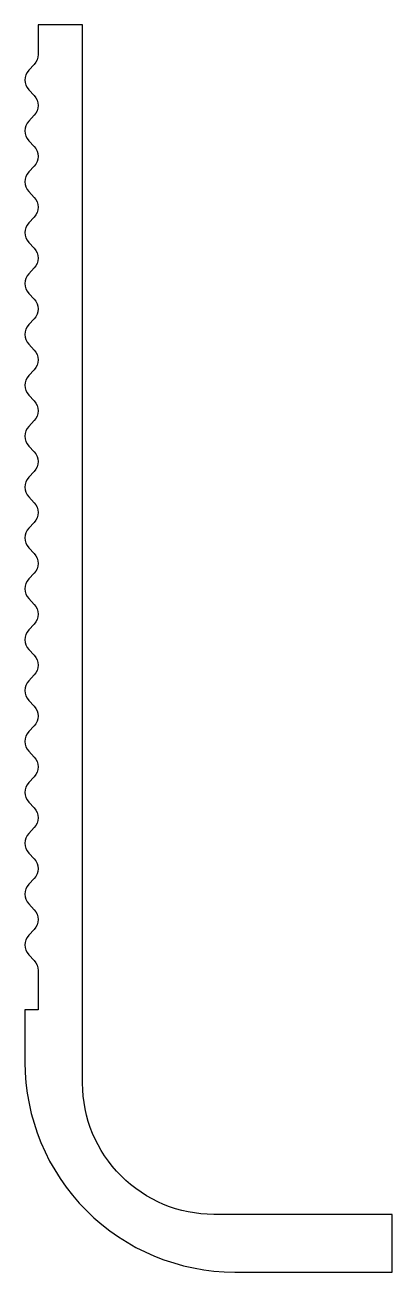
# Model space of a CAD drawing. Extents: x 262.2 to 276.2, y 223.8 to 271.3.
import ezdxf

# ---------------------------------------------------------------- set-up
doc = ezdxf.new("R2010")
doc.units = 0
doc.layers.add('ANA', color=220, linetype='CONTINUOUS')

msp = doc.modelspace()

# ---------------------------------------------------------------- linework, layer by layer
at = {"layer": 'ANA'}
msp.add_lwpolyline([(262.568, 260.88, -0.189554), (262.716, 260.505, -0.189554), (262.568, 260.13), (262.363, 259.91, 0.393237), (262.363, 259.16), (262.568, 258.94, -0.189554), (262.716, 258.565, -0.189554), (262.568, 258.19), (262.363, 257.97, 0.393237), (262.363, 257.22), (262.568, 257, -0.189554), (262.716, 256.625), (262.716, 256.625), (262.716, 256.625, -0.189554), (262.568, 256.25), (262.363, 256.03, 0.393237), (262.363, 255.28), (262.568, 255.06, -0.189554), (262.716, 254.685), (262.716, 254.685), (262.716, 254.685, -0.189554), (262.568, 254.31), (262.363, 254.09, 0.393237), (262.363, 253.34), (262.568, 253.12, -0.189554), (262.716, 252.745, -0.189554), (262.568, 252.37), (262.363, 252.15, 0.393237), (262.363, 251.4), (262.568, 251.18, -0.189554), (262.716, 250.805, -0.189554), (262.568, 250.43), (262.363, 250.21, 0.393237), (262.363, 249.46), (262.568, 249.24, -0.189554), (262.716, 248.865), (262.716, 248.865), (262.716, 248.865, -0.189554), (262.568, 248.49), (262.363, 248.27, 0.393237), (262.363, 247.52), (262.568, 247.3, -0.189554), (262.716, 246.925), (262.716, 246.925), (262.716, 246.925, -0.189554), (262.568, 246.55), (262.363, 246.33, 0.393237), (262.363, 245.58), (262.568, 245.36, -0.189554), (262.716, 244.985, -0.189554), (262.568, 244.61), (262.363, 244.39, 0.393237), (262.363, 243.64), (262.568, 243.42, -0.189554), (262.716, 243.045), (262.716, 243.045), (262.716, 243.045, -0.189554), (262.568, 242.67), (262.363, 242.45, 0.393237), (262.363, 241.7), (262.568, 241.48, -0.189554), (262.716, 241.105), (262.716, 241.105), (262.716, 241.105, -0.189554), (262.568, 240.73), (262.363, 240.51, 0.393237), (262.363, 239.76), (262.568, 239.54, -0.189554), (262.716, 239.165), (262.716, 239.165), (262.716, 239.165, -0.189554), (262.568, 238.79), (262.363, 238.57, 0.393237), (262.363, 237.82), (262.568, 237.6, -0.189554), (262.716, 237.225, -0.189554), (262.568, 236.85), (262.363, 236.63, 0.393237), (262.363, 235.88), (262.568, 235.66, -0.189554), (262.716, 235.285), (262.716, 233.785), (262.216, 233.785), (262.216, 231.785, 0.414214), (270.216, 223.785), (276.216, 223.785), (276.216, 225.985), (269.416, 225.985, -0.414214), (264.416, 230.985), (264.416, 271.335), (262.716, 271.335), (262.716, 270.205), (262.716, 270.205), (262.716, 270.205, -0.189554), (262.568, 269.83), (262.363, 269.61, 0.393237), (262.363, 268.86), (262.568, 268.64, -0.189554), (262.716, 268.265, -0.189554), (262.568, 267.89), (262.363, 267.67, 0.393237), (262.363, 266.92), (262.568, 266.7, -0.189554), (262.716, 266.325), (262.716, 266.325), (262.716, 266.325, -0.189554), (262.568, 265.95), (262.363, 265.73, 0.393237), (262.363, 264.98), (262.568, 264.76, -0.189554), (262.716, 264.385), (262.716, 264.385), (262.716, 264.385, -0.189554), (262.568, 264.01), (262.363, 263.79, 0.393237), (262.363, 263.04), (262.568, 262.82, -0.189554), (262.716, 262.445), (262.716, 262.445), (262.716, 262.445, -0.189554), (262.568, 262.07), (262.363, 261.85, 0.393237), (262.363, 261.1)], format="xyb", close=True, dxfattribs=at)

doc.saveas('drawing.dxf')
